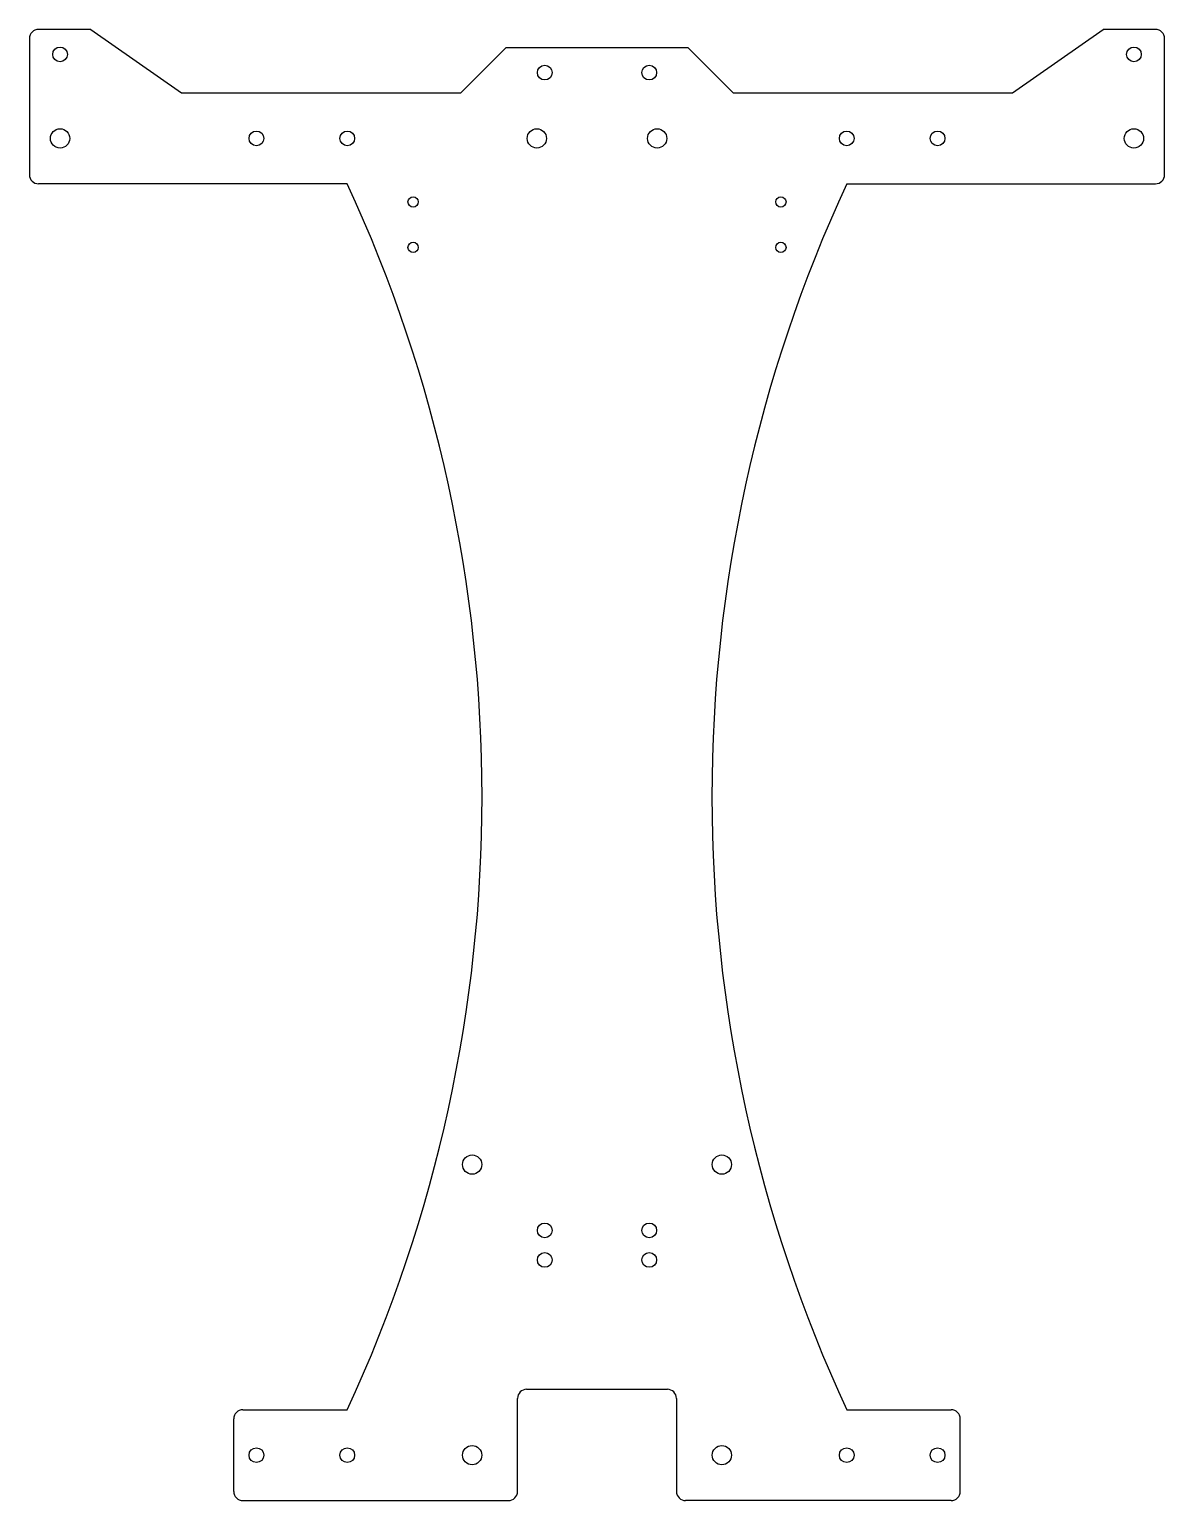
# Model space of a CAD drawing. Header units: inches. Extents: x 0 to 500, y 0 to 648.
import ezdxf

# ---------------------------------------------------------------- set-up
doc = ezdxf.new("R2010")
doc.units = ezdxf.units.IN
doc.header["$MEASUREMENT"] = 0

msp = doc.modelspace()

# ---------------------------------------------------------------- linework, layer by layer
for p, q in [((27, 648), (67, 620)), ((433, 620), (473, 648)), ((190, 620), (210, 640)), ((210, 640), (290, 640)), ((290, 640), (310, 620)), ((67, 620), (190, 620)), ((310, 620), (433, 620)), ((140, 580), (4, 580)), ((360, 580), (496, 580)), ((219, 49), (281, 49)), ((94, 40), (140, 40)), ((215, 4), (215, 45)), ((285, 45), (285, 4)), ((360, 40), (406, 40)), ((90, 4), (90, 36)), ((410, 4), (410, 36)), ((406, 0), (289, 0))]:
    msp.add_line(p, q)
for points in [[(27, 648), (4, 648)], [(496, 648), (473, 648)], [(0, 644), (0, 584)], [(500, 584), (500, 644)], [(94, 0), (211, 0)]]:
    msp.add_lwpolyline(points)
for centre, radius in [((13.5, 637), 3.25), ((486.5, 637), 3.25), ((227, 629), 3.25), ((273, 629), 3.25), ((13.5, 600), 4.25), ((100, 600), 3.25), ((140, 600), 3.25), ((223.5, 600), 4.25), ((276.5, 600), 4.25), ((360, 600), 3.25), ((400, 600), 3.25), ((486.5, 600), 4.25), ((169, 572), 2.25), ((331, 572), 2.25), ((169, 552), 2.25), ((331, 552), 2.25), ((195, 148), 4.25), ((305, 148), 4.25), ((227, 119), 3.25), ((273, 119), 3.25), ((227, 106), 3.25), ((273, 106), 3.25), ((100, 20), 3.25), ((140, 20), 3.25), ((195, 20), 4.25), ((305, 20), 4.25), ((360, 20), 3.25), ((400, 20), 3.25)]:
    msp.add_circle(centre, radius)
for centre, radius, start, end in [((4, 644), 4, 90, 180), ((496, 644), 4, 360, 90), ((4, 584), 4, 180, 270), ((496, 584), 4, 270, 360), ((-444.08, 310), 643.46, 335.19043, 24.80957), ((944.08, 310), 643.46, 155.19043, 204.80957), ((219, 45), 4, 90, 180), ((281, 45), 4, 0, 90), ((94, 36), 4, 90, 180), ((406, 36), 4, 0, 90), ((94, 4), 4, 180, 270), ((211, 4), 4, 270, 0), ((289, 4), 4, 180, 270), ((406, 4), 4, 270, 0)]:
    msp.add_arc(centre, radius, start, end)

doc.saveas('drawing.dxf')
